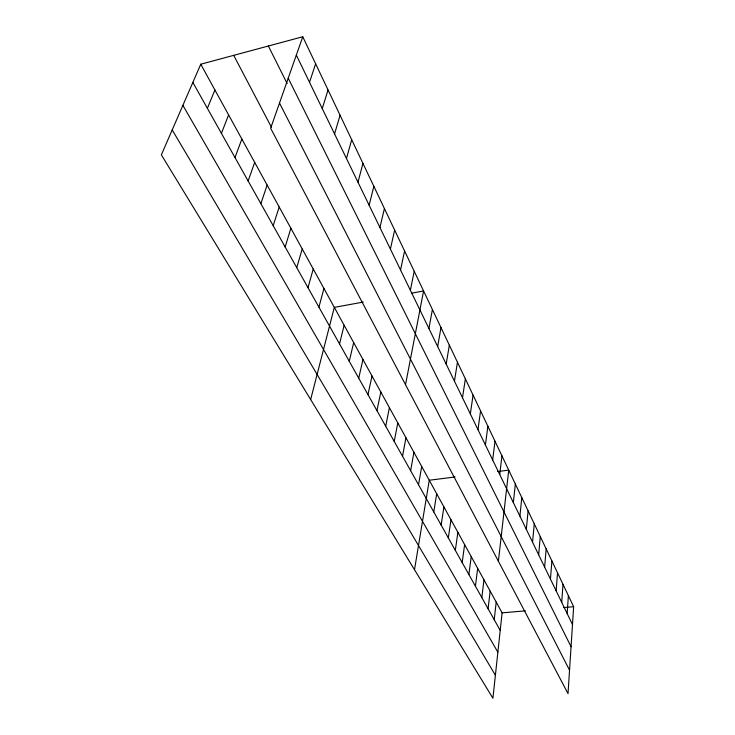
<?xml version="1.0" encoding="UTF-8"?>
<svg xmlns="http://www.w3.org/2000/svg" width="735" height="735" viewBox="0 0 735 735"><rect width="100%" height="100%" fill="white"/><g stroke="black" fill="none" stroke-linecap="round" stroke-linejoin="round"><path stroke-width="1.1" d="M302.765 36.75L573.64 606.706L568.026 693.638L270.655 128.257L302.765 36.75L200.765 64.221L161.36 154.864L492.919 698.25L502.106 612.852L200.765 64.221M567.163 613.569L568.385 595.644M561.715 602.342L563.01 584.334M556.147 590.857L557.516 572.786M550.451 579.116L551.902 560.961M544.626 567.098L546.16 548.88M538.663 554.796L540.28 536.513M532.553 542.209L534.262 523.853M526.306 529.319L528.107 510.899M519.902 516.117L521.804 497.632M513.342 502.593L515.345 484.053M498.394 561.255L508.73 470.134L497.586 471.548M494.223 619.715L496.199 602.094M488.095 608.791L490.153 591.096M499.726 474.525L501.95 455.865M481.829 597.619L483.979 579.851M492.661 459.954L495.004 441.239M475.426 586.208L477.667 568.366M485.412 445.006L487.875 426.245M468.875 574.531L471.218 556.625M462.177 562.587L464.621 544.607M477.98 429.663L480.561 410.865M455.323 550.368L457.877 532.324M470.345 413.924L473.064 395.072M448.313 537.864L450.978 519.755M462.499 397.754L465.356 378.874M441.138 525.066L443.912 506.893M454.45 381.153L457.455 362.236M433.779 511.964L436.682 493.727M414.503 569.744L429.268 480.249L455.084 476.96M446.173 364.091L449.333 345.147M418.537 484.788L421.688 466.44M437.665 346.543L440.982 327.58M410.635 470.694L413.915 452.291M428.918 328.508L432.4 309.527M402.532 456.242L405.95 437.794M394.217 441.423L397.791 422.928M405.518 384.662L423.58 290.968L411.747 293.146M385.691 426.217L389.412 407.677M410.378 290.27L414.228 271.279M376.945 410.626L380.822 392.04M400.538 269.984L404.59 251.002M367.959 394.612L372.011 375.998M390.395 249.064L394.658 230.11M358.735 378.167L362.961 359.525M379.931 227.492L384.414 208.565M349.263 361.28L353.673 342.611M339.533 343.925L344.136 325.238M369.135 205.23L373.858 186.341M310.657 399.546L334.324 307.386L363.246 302.067M357.982 182.243L362.952 163.4M318.916 307.175L323.933 288.46M346.47 158.494L351.697 139.724M307.993 287.697L313.239 268.992M296.738 267.641L302.232 248.944M334.563 133.945L340.075 115.257M285.143 246.969L290.885 228.291M322.252 108.559L328.058 89.964M273.19 225.654L279.19 207.004M309.518 82.292L315.627 63.816M260.861 203.668L267.136 185.055M248.127 180.975L254.705 162.417M234.989 157.538L241.87 139.044M221.41 133.329L228.613 114.917M207.371 108.311L214.923 89.992M502.106 612.852L525.387 610.849M563.809 607.551L573.64 606.706M172.192 129.948L495.39 675.263M182.896 105.344L497.871 652.202M192.855 82.43L500.223 630.4M233.712 55.346L271.555 127.431M279.493 103.056L569.542 670.219M268.376 46.011L287.128 83.524M288.221 78.204L571.058 646.736M296.324 55.088L572.482 624.548"/></g></svg>
